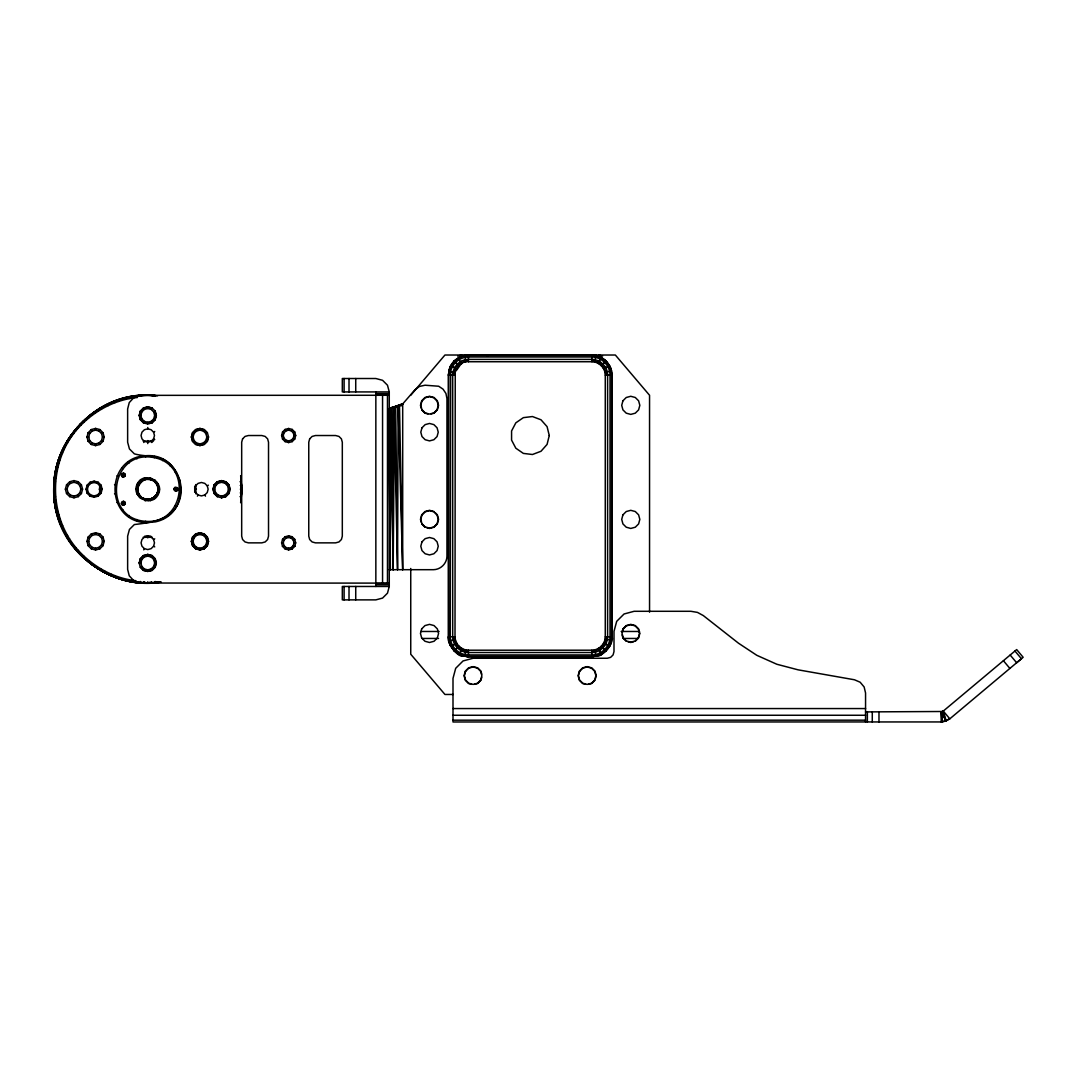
<?xml version="1.0" encoding="UTF-8"?>
<svg xmlns="http://www.w3.org/2000/svg" width="1077" height="1077" viewBox="0 0 1077 1077"><rect width="100%" height="100%" fill="white"/><g stroke="black" fill="none" stroke-linecap="round" stroke-linejoin="round"><path stroke-width="1.5" d="M389.268 569.693L433.546 569.693C440.749 569.545 446.82 563.486 446.955 556.27L446.955 398.625L445.945 393.495L443.037 389.147L438.676 386.239L425.052 385.216L419.384 386.468L414.78 390.009L402.69 403.956L390.534 407.927L393.199 569.693L393.711 406.958M395.421 407.119L391.059 407.739L393.199 569.693L394.034 406.864L397.548 569.693L398.127 405.612L402.69 403.956L402.69 569.693L398.127 405.612M85.487 559.488C17.313 501.02 67.703 387.141 155.33 395.582C85.433 387.572 31.287 467.62 62.924 529.453C79.415 565.237 120.018 587.679 159.086 582.428C105.223 590.546 52.302 543.575 53.85 489.187C52.76 440.385 95.166 396.228 143.981 395.353L389.268 395.272M53.931 492.97C50.471 439.174 100.659 389.982 154.469 395.811M144.035 581.688L143.981 583.034L161.335 582.078M240.656 502.757L241.679 489.187L240.656 475.63M159.059 487.639L158.063 487.773C160.433 500.792 138.852 504.184 137.466 490.614C135.19 478.376 154.9 474.351 157.727 486.265C155.694 477.851 143.281 476.209 139.041 483.586L138.018 483.263L139.041 483.586M153.069 522.143L145.476 522.655L145.57 521.322C100.982 518.32 110.568 448.517 154.321 457.671C192.662 465.022 184.477 524.58 145.57 521.322M146.984 500.576L147.064 499.566L141.774 497.682L139.041 494.801L138.018 495.124L139.983 497.534M160.298 581.997C103.823 591.987 47.98 539.402 54.388 482.496M54.658 479.144C58.468 429.198 108.05 389.578 157.579 395.838M140.212 582.805L140.32 581.472M240.736 500.913L241.679 489.187L240.736 477.474M455.248 372.629L455.006 636.776C454.979 643.952 461.266 650.252 468.428 650.198L591.865 650.198C599.027 650.225 605.341 643.938 605.274 636.776L605.274 375.146C605.314 367.984 599.014 361.67 591.865 361.737L468.428 361.737C457.698 359.206 458.667 377.273 449.149 371.053C449.661 362.68 459.381 354.696 468.428 355.02L468.428 361.737M99.649 493.831L99.649 484.556M194.722 492.202L194.722 486.185M195.879 493.831L195.879 484.556M156.919 493.98L158.346 494.289C152.086 507.873 130.465 497.466 137.196 484.098C143.443 470.514 165.064 480.921 158.346 494.289L157.134 493.71C153.944 500.145 144.816 501.519 139.983 496.093L137.668 491.677L137.668 486.71L139.983 482.294L144.076 479.467L149.016 478.875L153.674 480.638L156.973 484.367L158.171 489.187C158.602 502.663 136.846 502.582 137.371 489.187C137.56 473.826 161.388 477.448 158.75 492.27M240.804 499.647L241.611 492.97L241.006 477.878L241.006 500.509L241.611 492.97L240.265 492.916M154.321 520.716L154.59 522.035C194.533 514.375 185.998 452.327 145.476 455.733C104.873 457.873 104.873 520.514 145.476 522.655M139.041 494.801L137.371 489.187L138.879 483.788M159.504 489.187L158.171 489.187C158.225 495.258 152.315 500.522 146.297 499.418M389.268 583.115L143.981 583.034C92.393 581.997 48.963 532.98 54.16 481.634C57.256 431.5 105.667 390.13 155.734 395.824M135.823 580.691C113.785 578.362 93.362 566.785 78.473 550.576L78.365 550.441C47.9 516.893 47.9 461.495 78.365 427.946L78.473 427.798C93.712 411.172 114.835 399.513 137.466 397.494M159.49 582.159L147.764 583.115L132.7 581.89L132.915 580.57M240.844 500.065L240.844 478.323M464.672 362.276C469.02 350.954 452.811 356.124 462.073 363.461L465.156 359.758L468.428 359.408L591.865 359.408C600.266 359.368 607.643 366.745 607.603 375.146L607.603 636.776C607.643 645.177 600.266 652.554 591.865 652.514L468.428 652.514C460.027 652.554 452.65 645.177 452.69 636.776L452.69 375.146C452.717 367.917 458.088 361.32 465.156 359.758L465.654 362.128L468.428 359.408M595.621 649.66C592.646 667.188 615.532 644.261 611.992 636.776L611.992 375.146C612.14 364.43 602.582 354.872 591.865 355.02L591.865 361.737L595.137 359.758L596.052 355.464L601.464 357.47M128.984 581.217L129.253 579.897M154.321 457.671L154.59 456.352M158.171 489.187L156.973 494.02L153.674 497.749L145.153 500.643L145.449 499.324C126.13 493.737 147.387 467.081 157.134 484.677L158.346 484.098L156.919 484.408M150.08 479.05L150.376 477.744M65.374 489.187L66.532 484.892L69.682 481.756L73.976 480.598L78.271 481.756L81.421 484.892L82.566 489.187L81.421 493.495L78.271 496.632L73.976 497.789L69.682 496.632L66.532 493.495L65.374 489.187L67.097 489.187L68.026 485.754L70.543 483.236L73.976 482.321L77.409 483.236L79.927 485.754L80.856 489.187L79.927 492.633L77.409 495.151L73.976 496.066L70.543 495.151L68.026 492.633L67.097 489.187M86.995 437.02L88.139 432.712L91.289 429.575L95.584 428.417L99.892 429.575L103.029 432.712L104.186 437.02L103.029 441.314L99.892 444.464L95.584 445.609L91.289 444.464L88.139 441.314L86.995 437.02L88.718 437.02L89.633 433.573L92.151 431.056L95.584 430.14L99.03 431.056L101.548 433.573L102.463 437.02L101.548 440.453L99.03 442.97L95.584 443.886L92.151 442.97L89.633 440.453L88.718 437.02M86.052 489.187L87.129 485.175L90.078 482.227L94.103 481.15L98.128 482.227L101.076 485.175L102.153 489.187L101.076 493.212L98.128 496.16L94.103 497.237L90.078 496.16L87.129 493.212L86.052 489.187L87.399 489.187L88.287 485.835L90.751 483.385L94.103 482.483L97.455 483.385L99.905 485.835L100.807 489.187L99.905 492.552L97.455 495.003L94.103 495.905L90.751 495.003L88.287 492.552L87.399 489.187M86.995 541.368L88.139 537.073L91.289 533.923L95.584 532.778L99.892 533.923L103.029 537.073L104.186 541.368L103.029 545.676L99.892 548.812L95.584 549.97L91.289 548.812L88.139 545.676L86.995 541.368L88.718 541.368L89.633 537.935L92.151 535.417L95.584 534.502L99.03 535.417L101.548 537.935L102.463 541.368L101.548 544.814L99.03 547.331L95.584 548.247L92.151 547.331L89.633 544.814L88.718 541.368M121.351 475.105L123.37 473.099L125.107 474.095L125.107 476.115L122.361 476.855L121.351 475.105L125.376 475.105M146.337 423.611L143.47 422.844L140.32 419.693L139.175 415.399L140.32 411.104L143.47 407.954L147.764 406.81L152.059 407.954L155.209 411.104L156.367 415.399L155.209 419.693L152.059 422.844L149.205 423.611M140.885 415.399L141.814 411.966L144.331 409.448L147.764 408.52L151.211 409.448L153.728 411.966L154.644 415.399L153.728 418.845L151.211 421.363L147.764 422.278L144.331 421.363L141.814 418.845L140.885 415.399L139.175 415.399M121.351 503.282L123.37 501.263L125.107 502.272L125.107 504.292L122.361 505.019L121.351 503.282L125.376 503.282M153.58 438.877L154.482 435.525L153.58 432.173L151.117 429.723L147.764 428.821L144.412 429.723L141.962 432.173L141.06 435.525L141.962 438.877L144.412 441.341L147.764 442.23L151.117 441.341L153.58 438.877L154.738 439.551M146.337 571.2L143.47 570.433L140.32 567.283L139.175 562.988L140.32 558.694L143.47 555.544L147.764 554.386L152.059 555.544L155.209 558.694L156.367 562.988L155.209 567.283L152.059 570.433L149.205 571.2M139.377 562.988L140.508 558.788L143.578 555.719L147.764 554.601L151.965 555.719L155.034 558.788L156.152 562.988L155.034 567.175L151.965 570.245L147.764 571.375L143.578 570.245L140.508 567.175M140.885 562.988L141.814 559.542L144.331 557.024L147.764 556.109L151.211 557.024L153.728 559.542L154.644 562.988L153.728 566.421L151.211 568.939L147.764 569.868L144.331 568.939L141.814 566.421L140.885 562.988L139.175 562.988M153.58 546.214L154.482 542.862L153.58 539.51L151.117 537.046L147.764 536.158L144.412 537.046L141.962 539.51L141.06 542.862L141.962 546.214L144.412 548.664L147.764 549.566L151.117 548.664L153.58 546.214L154.738 546.887M173.935 489.187L174.932 487.45L177.692 488.191L177.692 490.197L175.941 491.206L173.935 489.187L177.961 489.187M191.356 437.02L192.5 432.712L195.651 429.575L199.945 428.417L204.24 429.575L207.39 432.712L208.548 437.02L207.39 441.314L204.24 444.464L199.945 445.609L195.651 444.464L192.5 441.314L191.356 437.02L193.066 437.02L193.995 433.573L196.512 431.056L199.945 430.14L203.378 431.056L205.895 433.573L206.824 437.02L205.895 440.453L203.378 442.97L199.945 443.886L196.512 442.97L193.995 440.453L193.066 437.02M208.332 437.02L207.215 441.207L204.145 444.276L199.945 445.393L195.758 444.276L192.689 441.207L191.558 437.02L192.689 432.819L195.758 429.75L199.945 428.633L204.145 429.75L207.215 432.819M191.356 541.368L192.5 537.073L195.651 533.923L199.945 532.778L204.24 533.923L207.39 537.073L208.548 541.368L207.39 545.676L204.24 548.812L199.945 549.97L195.651 548.812L192.5 545.676L191.356 541.368L193.066 541.368L193.995 537.935L196.512 535.417L199.945 534.502L203.378 535.417L205.895 537.935L206.824 541.368L205.895 544.814L203.378 547.331L199.945 548.247L196.512 547.331L193.995 544.814L193.066 541.368M229.764 490.627L228.997 493.495L225.86 496.632L221.566 497.789L217.258 496.632L214.121 493.495L212.963 489.187L214.121 484.892L217.258 481.756L221.566 480.598L225.86 481.756L228.997 484.892L229.764 487.76M214.686 489.187L215.602 485.754L218.119 483.236L221.566 482.321L224.999 483.236L227.516 485.754L228.432 489.187L227.516 492.633L224.999 495.151L221.566 496.066L218.119 495.151L215.602 492.633L214.686 489.187L212.963 489.187M281.595 435.525L282.537 431.998L285.122 429.427L288.649 428.484L292.163 429.427L294.748 431.998L295.69 435.525L294.748 439.053L292.163 441.624L288.649 442.566L285.122 441.624L282.537 439.053L281.595 435.525L283.278 435.525L283.991 432.846L285.957 430.881L288.649 430.154L291.329 430.881L293.294 432.846L294.008 435.525L293.294 438.204L291.329 440.17L288.649 440.897L285.957 440.17L283.991 438.204L283.278 435.525M281.595 542.862L282.537 539.335L285.122 536.763L288.649 535.821L292.163 536.763L294.748 539.335L295.69 542.862L294.748 546.389L292.163 548.96L288.649 549.903L285.122 548.96L282.537 546.389L281.595 542.862L283.278 542.862L283.991 540.183L285.957 538.217L288.649 537.49L291.329 538.217L293.294 540.183L294.008 542.862L293.294 545.541L291.329 547.506L288.649 548.233L285.957 547.506L283.991 545.541L283.278 542.862M389.268 586.467L387.478 593.171L382.564 598.085L375.846 599.876L342.311 599.876L342.311 586.467L389.268 586.467L389.268 391.92L387.478 385.216L382.564 380.302L375.846 378.512L342.311 378.512L342.311 391.92L389.268 391.92M481.769 677.191L480.961 680.22L477.649 683.532L474.634 684.339M595.419 678.698L596.227 675.683L595.002 671.159L591.69 667.848L587.167 666.636L582.644 667.848L579.318 671.159L578.107 675.683L579.318 680.22L582.644 683.532L585.659 684.339M622.116 631.916L622.923 628.901L626.249 625.575L630.772 624.364L635.295 625.575L638.607 628.901L639.832 633.424L638.607 637.947L635.295 641.273M137.466 487.773L139.7 482.631L143.483 479.803M147.064 499.566C153.378 500.091 159.033 494.06 158.063 487.773M465.91 649.956C465.479 666.757 445.999 644.948 448.301 636.776L448.301 375.146L450.738 365.547L456.702 368.792L457.294 364.026L454.198 360.916L460.727 356.554L468.428 355.02M594.383 361.966L595.137 359.758L594.639 362.06L599.377 361.32L601.262 357.833C607.415 361.36 611.48 368.038 611.574 375.146L611.574 636.776C611.628 647.304 602.38 656.539 591.865 656.485L468.428 656.485C457.9 656.539 448.665 647.304 448.719 636.776L448.719 375.146C448.665 364.632 457.9 355.383 468.428 355.437L591.865 355.437L601.262 357.833M136.537 520.797L136.981 519.531M158.225 484.65L157.309 485.054L153.769 480.692L151.251 479.4L151.588 478.444M114.458 577.003L114.943 575.751M110.958 575.589L111.483 574.364M397.063 406.971L397.561 405.787M142.514 499.324L143.483 498.584M162.587 460.606L163.192 459.408M132.7 581.89L118.026 578.282L104.119 572.358L104.752 571.16M91.289 444.464L92.151 442.97M99.03 431.056L99.892 429.575M69.682 496.632L70.543 495.151M77.409 483.236L78.271 481.756M90.078 496.16L90.751 495.003M97.455 483.385L98.128 482.227M143.47 422.844L144.331 421.363M151.211 409.448L152.059 407.954M122.361 476.855L124.367 473.368M143.739 442.499L144.412 441.341M91.289 548.812L92.151 547.331M99.03 535.417L99.892 533.923M122.361 505.019L124.367 501.532M100.807 570.527L101.48 569.37M195.651 444.464L196.512 442.97M203.378 431.056L204.24 429.575M174.932 490.937L176.951 487.45M143.739 549.835L144.412 548.664M143.47 570.433L144.331 568.939M151.211 557.024L152.059 555.544M197.414 496.16L198.074 495.003L201.439 495.905L204.792 495.003L207.242 492.552L208.144 489.187L207.242 485.835L204.792 483.385L201.439 482.483L198.074 483.385L195.624 485.835L194.722 489.187L195.624 492.552L198.074 495.003M217.258 496.632L218.119 495.151M224.999 483.236L225.86 481.756M195.651 548.812L196.512 547.331M203.378 535.417L204.24 533.923M285.122 441.624L285.957 440.17M291.329 430.881L292.163 429.427M285.122 548.96L285.957 547.506M291.329 538.217L292.163 536.763M454.198 360.916L449.836 367.445L448.301 375.146L455.006 375.146L453.027 371.875L455.329 372.373L454.602 367.647L456.338 369.33M602.11 653.672C607.765 651.047 617.363 638.203 604.951 639.563L605.691 644.288L609.555 646.375L611.992 636.776L605.274 636.776L607.253 640.048L605.045 639.294M128.419 516.597L129.2 515.506M137.466 490.614L138.233 493.333L141.774 497.682L141.195 498.516L138.92 496.389M153.769 480.692L154.348 479.871M402.69 569.693L399.473 405.154L402.69 403.956L401.559 405.598L402.071 404.898L400.671 405.625L402.69 403.956L395.407 406.46M140.454 498.368L141.289 497.318M154.253 481.069L155.088 480.019M88.368 561.938L89.216 560.902M410.741 395.272L444.949 355.02L615.344 355.02L649.552 395.272L649.552 612.18M78.365 550.441L77.463 551.478L78.473 550.576M154.859 481.594L155.546 480.854L154.549 481.379M169.749 465.654L170.664 464.685M53.85 489.187C54.038 514.496 64.593 539.267 82.714 556.93L83.643 555.961M597.681 363.057L599.377 361.32L598.22 363.42L602.985 364.026L606.095 360.916L599.566 356.554L591.865 355.02M462.612 648.866L458.829 654.466L468.428 656.903L591.865 656.903L601.464 654.466L598.22 648.475L595.137 652.177L594.639 649.794L591.865 652.514M153.755 440.533L151.79 442.499L151.117 441.341M459.637 646.914L457.294 647.91L462.06 648.516L460.916 650.616L465.654 649.875L465.156 652.177L468.428 650.198L468.428 656.903L460.727 655.368L454.198 651.006L459.017 646.2L454.602 644.288L451.101 646.187M595.002 680.22L591.69 683.532L588.675 684.339M865.558 711.91L942.792 711.493L1016.675 649.579L1023.15 657.293L949.806 718.83L942.065 721.94L453 721.98L453 678.375L455.692 668.305L463.056 660.941L473.126 658.249L607.293 658.249L610.646 657.347L613.096 654.897L613.998 651.531L613.998 631.405L616.69 621.348L624.068 613.984L634.124 611.292L690.896 611.292L697.465 612.396L703.321 615.586L738.485 643.198L756.794 655.301L776.84 664.253L798.07 669.827L854.478 679.775L860.16 682.226L864.131 686.964L865.558 692.982L865.558 721.98M75.013 548.597L76.063 547.749M121.755 510.363L122.791 509.515M155.828 482.631L156.609 481.998M68.389 539.389L69.52 538.675M488.379 355.02L487.006 355.881L488.77 355.02M138.018 495.124L138.879 494.599M175.282 472.466L176.426 471.766M88.139 441.314L89.633 440.453M101.548 433.573L103.029 432.712M140.32 419.693L141.814 418.845M153.728 411.966L155.209 411.104M153.58 432.173L154.738 431.5M66.532 493.495L68.026 492.633M79.927 485.754L81.421 484.892M87.129 493.212L88.287 492.552M99.905 485.835L101.076 485.175M121.62 476.115L125.107 474.095M192.5 441.314L193.995 440.453M205.895 433.573L207.39 432.712M66.437 536.158L67.595 535.484M121.62 504.292L125.107 502.272M174.205 490.197L177.692 488.191M88.139 545.676L89.633 544.814M101.548 537.935L103.029 537.073M282.537 439.053L283.991 438.204M293.294 432.846L294.748 431.998M207.242 485.835L208.4 485.175M214.121 493.495L215.602 492.633M227.516 485.754L228.997 484.892M153.58 539.51L154.738 538.837M140.32 567.283L141.814 566.421M153.728 559.542L155.209 558.694M192.5 545.676L193.995 544.814M205.895 537.935L207.39 537.073M282.537 546.389L283.991 545.541L282.497 546.214M293.294 540.183L294.748 539.335M609.555 365.547L603.551 368.792L607.253 371.875L611.548 370.973L608.963 365.224M137.196 494.289L138.394 493.71M943.331 711.13L941.177 711.91L941.177 721.98L945.754 721.105L949.806 718.83L943.331 711.13L946.185 721.011L942.281 711.628L945.754 721.105L941.837 711.843L942.065 721.94L941.177 711.91L942.792 711.493M117.003 502.555L118.228 502.017M137.304 493.737L138.233 493.333M389.941 408.116L390.291 569.693L389.497 408.318L389.268 459.489L390.291 569.693L390.534 407.927L389.268 408.52L391.166 407.712M61.362 526.007L62.601 525.482M600.643 365.009L602.985 364.026L601.276 365.736L605.691 367.647L603.147 367.89M400.671 405.625L401.923 405.114M145.153 500.643L147.764 499.593M147.764 395.272L139.943 395.609L133.71 397.75L129.253 402.596L127.638 408.977L127.638 442.23L129.442 448.947L134.356 453.848C146.055 457.213 159.477 454.507 169.331 463.5C178.122 471.484 182.403 483.25 180.801 495.016C176.48 519.302 154.321 522.224 134.356 524.539L129.442 529.44L127.638 536.158L127.638 569.41L129.253 575.791L133.71 580.638L139.943 582.778L147.764 583.115L150.255 582.172M59.949 522.493L61.214 522.022M58.683 518.939L59.962 518.508M58.845 514.954L57.552 515.318L58.979 515.277M178.769 480.504L180.061 480.14M457.698 356.11L461.723 355.02M431.029 413.985L434.044 413.178L437.356 409.866L438.581 405.342L437.356 400.806L434.044 397.494L429.521 396.282L424.984 397.494L421.672 400.806L420.461 405.342L421.269 408.358M221.566 497.574L225.753 496.457L228.822 493.387L229.94 489.187L228.822 485L225.753 481.931L221.566 480.813L217.366 481.931L214.296 485L213.179 489.187L214.296 493.387L217.366 496.457M633.788 641.677L630.772 642.484L627.756 641.677M56.583 511.669L57.875 511.346M55.748 507.981L57.068 507.711M398.423 405.881L395.69 406.379L397.548 569.693M114.539 493.764L115.872 493.576M601.464 654.466L591.865 656.903L591.865 650.198M54.537 500.509L55.869 500.347M159.881 582.024L151.547 583.034L151.494 581.688M143.133 441.085L152.409 441.085M144.762 536.144L150.78 536.144M143.133 537.302L152.409 537.302M457.146 644.046L454.602 644.288L456.729 643.131L453.027 640.048L448.746 640.963L450.738 646.375M54.16 496.753L55.492 496.645M240.036 481.742L241.383 481.634M392.688 407.658L395.919 407.496L392.136 407.416L393.199 569.693M392.755 407.644L395.919 407.496M240.265 485.471L241.611 485.417L240.804 478.74M605.274 375.146L611.992 375.146L610.457 367.445L606.095 360.916M375.846 393.603L389.268 393.603M375.846 394.828L389.268 394.828M154.644 415.399L156.367 415.399M294.008 435.525L295.69 435.525M102.463 437.02L104.186 437.02M206.824 437.02L208.548 437.02M151.251 479.4L144.291 479.4L143.955 478.444M80.856 489.187L82.566 489.187M99.138 489.187L100.471 489.187M100.807 489.187L102.153 489.187M136.025 489.187L137.371 489.187M179.967 489.187L181.313 489.187M195.058 489.187L196.404 489.187M228.432 489.187L230.155 489.187M240.346 489.187L241.679 489.187M102.463 541.368L104.186 541.368M206.824 541.368L208.548 541.368M294.008 542.862L295.69 542.862M154.644 562.988L156.367 562.988M375.846 583.559L389.268 583.559M375.846 584.784L389.268 584.784M420.784 631.472L439.12 631.472M621.173 631.472L639.496 631.472M455.006 636.776L448.301 636.776L449.836 644.477L454.198 651.006M422.319 638.459L438.554 638.459M623.354 638.459L637.974 638.459M453.296 694.463L444.949 694.463L410.741 654.224L410.741 568.468M453 708.558L865.558 708.558M453 715.263L865.558 715.263M453 720.176L865.558 720.176M58.979 463.11L57.552 463.07L58.845 463.433M147.764 478.794L148.478 478.821M147.764 581.768L147.764 583.115C123.747 582.953 100.174 573.395 82.714 556.93M54.16 481.634L55.492 481.742M240.036 496.645L241.383 496.753M151.547 395.353L154.886 395.757M54.537 477.878L55.869 478.04M144.076 498.92L149.016 499.513L150.376 500.643L150.08 499.324M114.539 484.623L115.872 484.812M158.063 490.614L159.059 490.749M604.749 371.39L607.253 371.875L604.884 372.373L607.603 375.146M455.544 640.532L453.027 640.048L455.409 639.55L452.69 636.776M55.748 470.407L57.068 470.676M141.047 582.172L143.995 582.886M56.583 466.718L57.875 467.041M598.57 355.02L602.595 356.11M428.013 413.985L424.984 413.178L421.672 409.866M151.965 408.143L147.764 407.012L143.578 408.143L140.508 411.212L139.377 415.399L140.508 419.599L143.578 422.669L147.764 423.786L151.965 422.669L155.034 419.599L156.152 415.399L155.034 411.212M434.044 511.535L429.521 510.323L424.984 511.535L421.672 514.846L420.461 519.383L421.269 522.399M426.505 527.622L429.521 528.444L434.044 527.218L437.356 523.907L438.581 519.383L437.356 514.846L435.148 512.639M195.758 548.637L199.945 549.755L204.145 548.637L207.215 545.568L208.332 541.368L207.215 537.181L204.145 534.111L199.945 532.98L195.758 534.111L192.689 537.181L191.558 541.368L192.689 545.568L195.758 548.637L193.146 546.026M471.618 684.339L468.589 683.532L465.277 680.22L464.066 675.683L465.277 671.159L468.589 667.848L473.126 666.636L477.649 667.848L480.961 671.159L481.769 674.175M143.685 582.011L147.764 583.115M178.769 497.884L180.061 498.247M58.683 459.448L59.962 459.879M59.949 455.894L61.214 456.365M61.362 452.38L62.601 452.905M117.003 475.832L118.228 476.371M157.309 493.333L158.225 493.737M294.788 546.214L293.294 545.541L294.748 546.389M62.924 448.934L64.135 449.513M137.196 484.098L138.394 484.677M282.537 431.998L283.991 432.846M293.294 438.204L294.748 439.053M192.5 432.712L193.995 433.573M205.895 440.453L207.39 441.314M140.32 411.104L141.814 411.966M153.728 418.845L155.209 419.693M214.121 484.892L215.602 485.754M227.516 492.633L228.997 493.495M282.537 539.335L283.991 540.183M88.139 432.712L89.633 433.573M101.548 440.453L103.029 441.314M174.205 488.191L177.692 490.197M66.437 442.23L67.595 442.903M121.62 474.095L125.107 476.115M192.5 537.073L193.995 537.935M205.895 544.814L207.39 545.676M121.62 502.272L125.107 504.292M87.129 485.175L88.287 485.835M99.905 492.552L101.076 493.212M66.532 484.892L68.026 485.754M79.927 492.633L81.421 493.495M140.32 558.694L141.814 559.542M153.728 566.421L155.209 567.283M88.139 537.073L89.633 537.935M101.548 544.814L103.029 545.676M156.65 494.599L157.511 495.124M175.282 505.921L176.426 506.621M141.774 497.682L142.985 498.422M68.389 438.999L69.52 439.712M91.343 564.281L104.119 572.358M70.476 435.848L71.58 436.602M72.684 432.779L73.761 433.573M121.755 468.024L122.791 468.872M75.013 429.79L76.063 430.638M78.473 427.798L77.463 426.909L78.365 427.946M80.035 424.136L81.004 425.065M603.955 642.592L605.691 644.288L603.591 643.144L602.985 647.91L606.095 651.006M626.249 641.273L622.923 637.947L622.116 634.932M421.672 523.907L424.984 527.218M82.714 421.457L83.643 422.426M169.749 512.733L170.664 513.702M85.487 418.899L86.375 419.895M1010.172 655.045L1016.648 662.745L1021.427 658.734L1014.965 651.033M1003.414 660.726L1009.876 668.427M88.368 416.449L89.216 417.486M140.454 480.019L141.289 481.069M154.253 497.318L155.088 498.368M108.346 405.45L107.512 404.346L108.077 405.558M91.343 414.107L92.151 415.183M128.419 461.791L129.2 462.881M153.769 497.682L154.348 498.516M94.413 411.899L95.18 413.003M97.576 409.812L98.29 410.956M285.122 429.427L285.957 430.881M291.329 440.17L292.163 441.624M285.122 536.763L285.957 538.217M291.329 547.506L292.163 548.96M195.651 429.575L196.512 431.056M203.378 442.97L204.24 444.464M204.792 495.003L205.465 496.16M143.47 407.954L144.331 409.448M151.211 421.363L152.059 422.844M174.932 487.45L176.951 490.937M195.651 533.923L196.512 535.417M203.378 547.331L204.24 548.812M100.807 407.86L101.48 409.018M122.361 473.368L124.367 476.855M91.289 429.575L92.151 431.056M99.03 442.97L99.892 444.464M122.361 501.532L124.367 505.019M143.47 555.544L144.331 557.024M151.211 568.939L152.059 570.433M90.078 482.227L90.751 483.385M97.455 495.003L98.128 496.16M91.289 533.923L92.151 535.417M99.03 547.331L99.892 548.812M217.258 481.756L218.119 483.236M224.999 495.151L225.86 496.632M69.682 481.756L70.543 483.236M77.409 495.151L78.271 496.632M152.557 498.422L153.015 499.324M162.587 517.781L163.192 518.979M602.003 645.567L602.985 647.91L601.289 646.187L599.377 650.616L599.135 648.058M458.29 366.368L457.294 364.026L459.004 365.736L460.916 361.32L461.158 363.864M114.458 401.384L114.943 402.636M136.537 457.59L136.981 458.856M118.026 400.105L118.457 401.384M121.634 398.988L122.011 400.267M125.295 398.005L125.619 399.311M145.153 477.744L145.449 479.05M149.878 499.378L150.093 500.361M128.984 397.171L129.253 398.49M136.442 395.959L136.604 397.292M155.223 581.472L155.33 582.805M145.476 455.733L145.57 457.065M148.478 499.566L148.545 500.576M878.98 711.91L878.98 721.98M872.276 711.91L872.276 721.98M867.362 711.91L867.362 721.98M387.478 395.272L387.478 583.115M382.564 395.272L382.564 583.115M375.846 391.92L375.846 586.467M355.733 378.512L355.733 391.92M355.733 586.467L355.733 599.876M349.015 378.512L349.015 391.92M349.015 586.467L349.015 599.876M344.101 378.512L344.101 391.92M344.101 586.467L344.101 599.876M288.649 428.484L288.649 430.154M288.649 440.897L288.649 442.566M288.649 535.821L288.649 537.49M288.649 548.233L288.649 549.903M221.566 480.598L221.566 482.321M221.566 496.066L221.566 497.789M199.945 428.417L199.945 430.14M199.945 443.886L199.945 445.609M199.945 532.778L199.945 534.502M199.945 548.247L199.945 549.97M175.941 487.181L175.941 491.206M147.764 406.81L147.764 408.52M147.764 422.278L147.764 424.001M147.764 427.475L147.764 428.821M147.764 440.56L147.764 441.893M147.764 442.23L147.764 443.576M147.764 536.494L147.764 537.827M147.764 554.386L147.764 556.109M147.764 569.868L147.764 571.577M123.37 473.099L123.37 477.124M123.37 501.263L123.37 505.288M95.584 428.417L95.584 430.14M95.584 443.886L95.584 445.609M95.584 532.778L95.584 534.502M95.584 548.247L95.584 549.97M94.103 481.15L94.103 482.483M94.103 495.905L94.103 497.237M73.976 480.598L73.976 482.321M73.976 496.066L73.976 497.789M450.657 371.377L450.267 636.776C450.213 646.469 458.735 654.991 468.428 654.937L591.865 654.937C601.558 654.991 610.067 646.469 610.026 636.776L610.026 375.146C610.067 365.453 601.558 356.945 591.865 356.985L468.428 356.985C460.081 357.025 452.461 363.232 450.657 371.377M549.27 435.525L547.076 444.411L541.004 451.263L532.455 454.507L523.368 453.404L515.829 448.207L511.575 440.103L511.575 430.948L515.829 422.844L523.368 417.647L532.455 416.543L541.004 419.788L547.076 426.64L549.27 435.525M242.581 438.877L241.679 442.23L241.679 536.158L242.581 539.51L245.044 541.96L248.397 542.862L261.805 542.862L265.157 541.96L267.621 539.51L268.523 536.158L268.523 442.23L267.621 438.877L265.157 436.427L261.805 435.525L248.397 435.525L245.044 436.427L242.581 438.877M309.664 438.877L308.762 442.23L308.762 536.158L309.664 539.51L312.128 541.96L315.48 542.862L335.607 542.862L338.959 541.96L341.409 539.51L342.311 536.158L342.311 442.23L341.409 438.877L338.959 436.427L335.607 435.525L315.48 435.525L312.128 436.427L309.664 438.877M421.969 400.981L420.797 405.342L421.969 409.704L425.159 412.895L429.521 414.066L433.883 412.895L437.074 409.704L438.245 405.342L437.074 400.981L433.883 397.79L429.521 396.619L425.159 397.79L421.969 400.981M421.969 427.811L420.797 432.173L421.969 436.535L425.159 439.726L429.521 440.897L433.883 439.726L437.074 436.535L438.245 432.173L437.074 427.811L433.883 424.621L429.521 423.449L425.159 424.621L421.969 427.811M421.969 515.021L420.797 519.383L421.969 523.745L425.159 526.936L429.521 528.107L433.883 526.936L437.074 523.745L438.245 519.383L437.074 515.021L433.883 511.831L429.521 510.66L425.159 511.831L421.969 515.021M421.969 541.852L420.797 546.214L421.969 550.576L425.159 553.766L429.521 554.938L433.883 553.766L437.074 550.576L438.245 546.214L437.074 541.852L433.883 538.662L429.521 537.49L425.159 538.662L421.969 541.852M421.672 628.901L420.461 633.424L421.672 637.947L424.984 641.273L429.521 642.484L434.044 641.273L437.356 637.947L438.581 633.424L437.356 628.901L434.044 625.575L429.521 624.364L424.984 625.575L421.672 628.901M465.574 671.321L464.402 675.683L465.574 680.045L468.764 683.235L473.126 684.407L477.488 683.235L480.679 680.045L481.85 675.683L480.679 671.321L477.488 668.13L473.126 666.959L468.764 668.13L465.574 671.321M622.923 400.806L621.712 405.342L622.923 409.866L626.249 413.178L630.772 414.389L635.295 413.178L638.607 409.866L639.832 405.342L638.607 400.806L635.295 397.494L630.772 396.282L626.249 397.494L622.923 400.806M579.614 671.321L578.443 675.683L579.614 680.045L582.805 683.235L587.167 684.407L591.529 683.235L594.719 680.045L595.891 675.683L594.719 671.321L591.529 668.13L587.167 666.959L582.805 668.13L579.614 671.321M622.923 514.846L621.712 519.383L622.923 523.907L626.249 527.218L630.772 528.444L635.295 527.218L638.607 523.907L639.832 519.383L638.607 514.846L635.295 511.535L630.772 510.323L626.249 511.535L622.923 514.846M623.22 629.062L622.048 633.424L623.22 637.786L626.41 640.977L630.772 642.148L635.134 640.977L638.324 637.786L639.496 633.424L638.324 629.062L635.134 625.872L630.772 624.7L626.41 625.872L623.22 629.062"/></g></svg>
